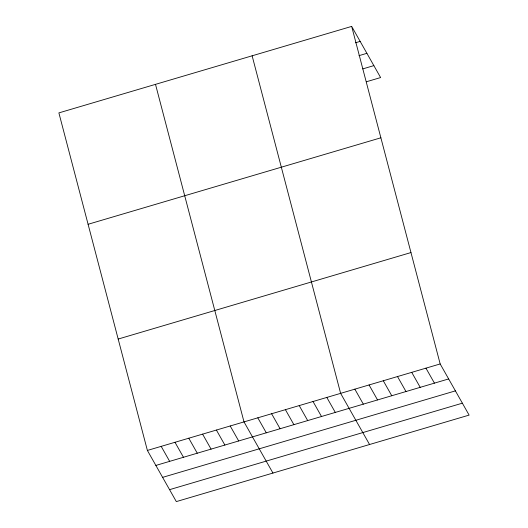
<?xml version="1.0" encoding="UTF-8"?>
<svg xmlns="http://www.w3.org/2000/svg" width="528" height="528" viewBox="0 0 528 528"><rect width="100%" height="100%" fill="white"/><g stroke="black" fill="none" stroke-linecap="round" stroke-linejoin="round"><path stroke-width="0.79" d="M351.674 26.4L58.885 112.893L147.385 450.443L176.326 501.6L469.115 415.107L440.174 363.95L351.674 26.4L380.615 77.557L366.399 81.761M355.41 42.788L360.155 41.389M359.007 55.658L366.907 53.321M362.802 68.891L373.864 65.617M88.09 224.281L380.879 137.795M118.18 339.049L410.969 252.562M147.385 450.443L440.174 363.95M155.859 465.432L448.648 378.939M162.617 477.365L455.407 390.872M169.574 489.661L462.363 403.174M425.951 368.155L434.432 383.137M411.728 372.352L420.209 387.341M397.511 376.556L405.986 391.538M383.288 380.754L391.769 395.743M369.065 384.958L377.546 399.94M354.842 389.156L363.323 404.144M369.567 444.517L340.626 393.36L252.127 55.81M326.819 397.439L335.3 412.421M313.018 401.511L321.499 416.5M299.218 405.59L307.692 420.578M285.41 409.669L293.891 424.657M271.61 413.747L280.091 428.729M257.809 417.826L266.284 432.808M272.95 473.055L244.002 421.898L155.503 84.348M230.201 425.977L238.682 440.966M216.401 430.056L224.875 445.045M202.594 434.135L211.075 449.117M188.793 438.214L197.267 453.196M174.986 442.286L183.467 457.274M161.185 446.365L169.666 461.353"/></g></svg>
